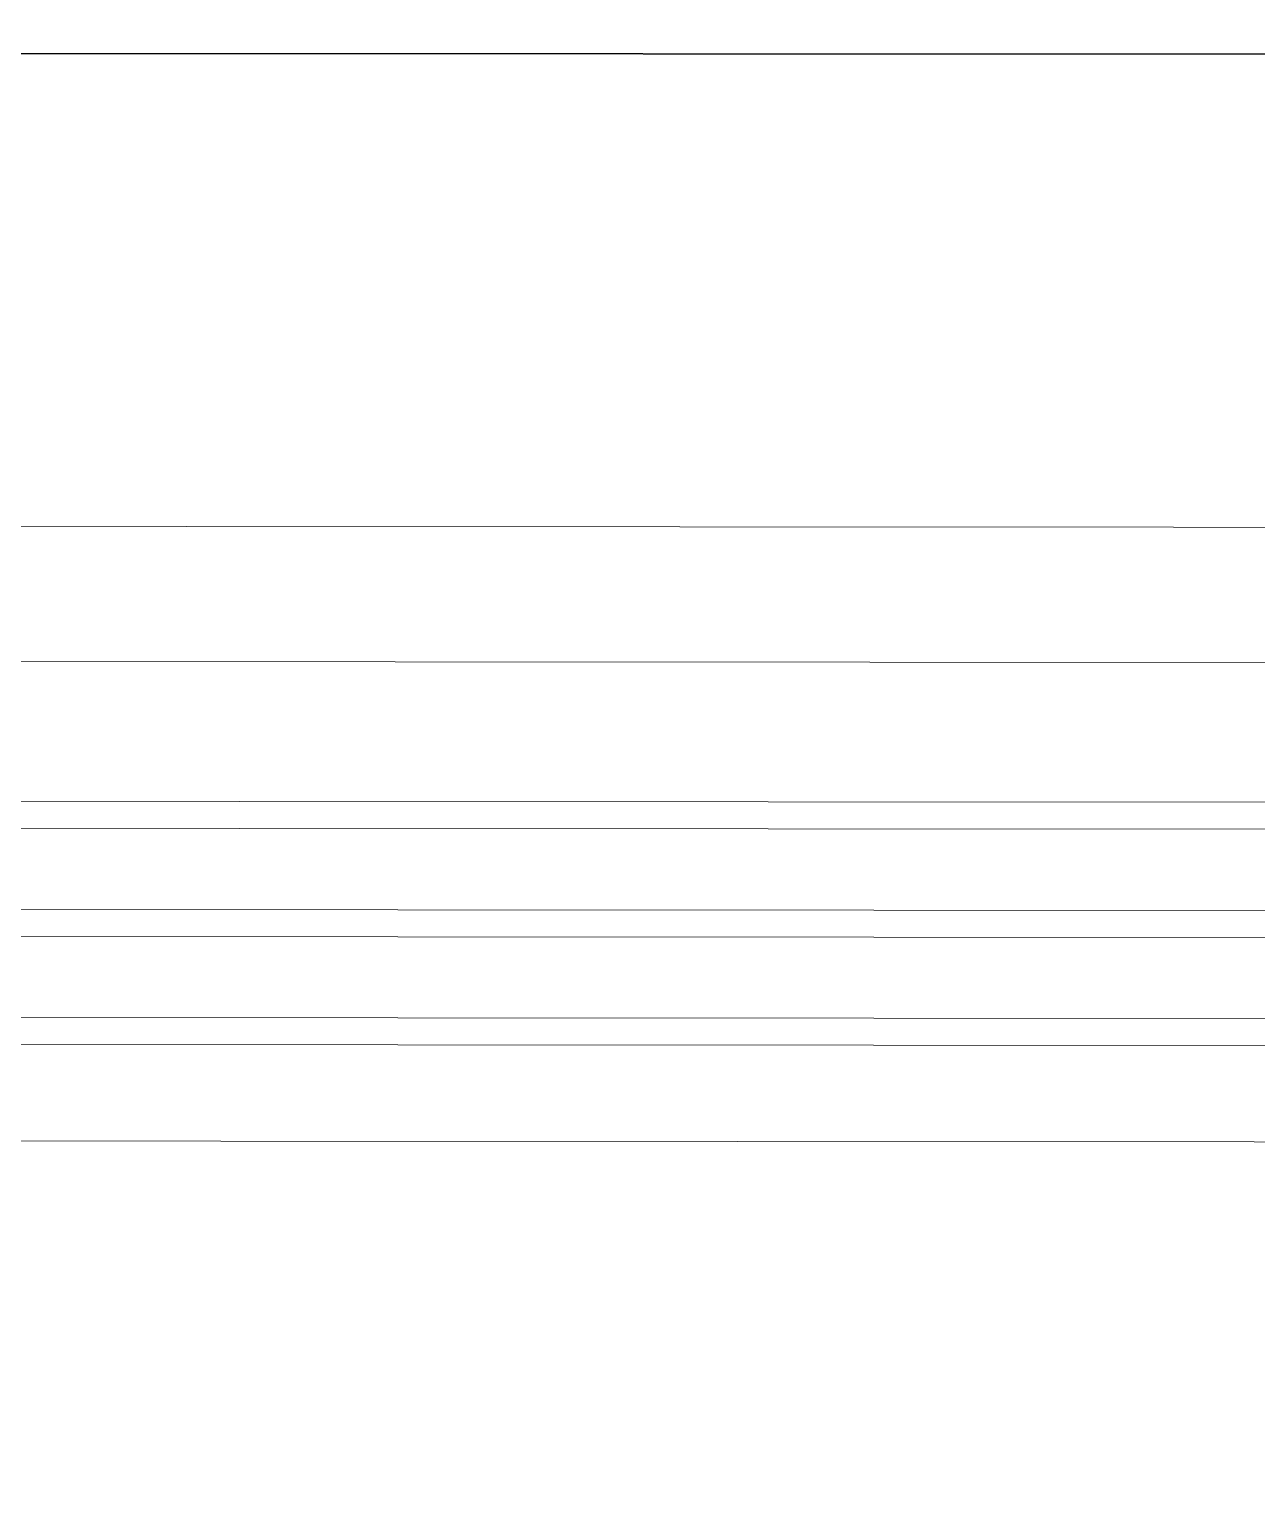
# Model space of a CAD drawing. Header units: millimetres. Extents: x 0 to 145404, y 0 to 194550.
# Drawn here: x 79856.8 to 80038.5, y 35977.4 to 36194.2 of the extents above; entities that cross this region are included whole.
import ezdxf

# ---------------------------------------------------------------- set-up
doc = ezdxf.new("R2010")
doc.units = ezdxf.units.MM
doc.linetypes.add('HIDDEN2', pattern=[0.1875, 0.125, -0.0625])
for name, color, linetype, lineweight in [('АР - детали окон', 152, 'Continuous', 0), ('АР - Наружная стена', 144, 'Continuous', 30), ('АР - Окна', 150, 'Continuous', 9), ('АР - окна - открывание', 251, 'Continuous', 5), ('АР - стекла', 142, 'Continuous', 0)]:
    doc.layers.add(name, color=color, linetype=linetype, lineweight=lineweight)

# ---------------------------------------------------------------- blocks, each defined once
blk = doc.blocks.new('блок балконный дверной с проходом 750мм')
at = {"layer": 'АР - детали окон', "color": 251}
blk.add_lwpolyline([(-950.000098820652, 79.99791722252277), (-900.000098820652, 79.99791722252277), (-900.000098820652, 149.9979172225228), (-50.00009882065217, 149.9979172225228), (-50.00009882065217, 79.99791722252277), (-9.882065216970659e-05, 79.99791722252277), (-9.882065216970659e-05, -250.0020827774772), (-950.000098820652, -250.0020827774771)], close=True, dxfattribs=at)
at = {"layer": 'АР - детали окон', "color": 252, "linetype": 'Continuous', "ltscale": 0.5, "flags": 128}
for points in [[(-0.0002799008871079423, 79.9997283817863), (-950.000098820652, 79.99791722205711)], [(-826.1183537294855, 60.001217348057), (-123.6859783716136, 60.00121964876755)], [(-130.7354392249035, -10.99861389282731), (-819.0688928761956, -10.99861619359606)]]:
    blk.add_lwpolyline(points, dxfattribs=at)
at = {"layer": 'АР - окна - открывание', "color": 252, "linetype": 'HIDDEN2', "lineweight": 0, "ltscale": 75}
blk.add_arc((-50.5144568612377, -0.0003663423633781804), 839.7754183786165, 180, 270, dxfattribs=at)
at = {"layer": 'АР - стекла'}
for points in [[(-122.6195224891344, 39.29084659801057), (-827.1847758915101, 39.29057083261588), (-827.1847758915101, 35.29058334995327), (-122.6195224891344, 35.29085911534796)], [(-122.6195224891344, 23.29088236314394), (-827.1847758915101, 23.29060659774925), (-827.1847758915101, 19.29061008499932), (-122.6195224891344, 19.29088585039401)], [(-122.6195966960877, 7.290933645364674), (-827.1847758915101, 7.290642362884427), (-827.1847758915101, 3.290645850192703), (-122.6195966960877, 3.290937132672951)]]:
    blk.add_lwpolyline(points, close=True, dxfattribs=at)
blk = doc.blocks.new('Квартира 3К 10100 тип 1 перекидная')
at = {"layer": 'АР - Наружная стена', "elevation": -1.164974482949688e-09}
blk.add_lwpolyline([(5559.999999938533, 8380.00000002957), (-4739.999999999069, 8380.000000029802), (-4739.999999999069, 7980.000000029802), (5559.999999938533, 7980.000000029569)], close=True, dxfattribs=at)
at = {"layer": 'АР - Окна', "xscale": -1}
blk.add_blockref('блок балконный дверной с проходом 750мм', (-60.00009885337204, 8230.002082807245, 9.807061366539679e-07), dxfattribs=at)
blk = doc.blocks.new('H_Section_2')
at = {"rotation": 56.96711930257281}
blk.add_blockref('Квартира 3К 10100 тип 1 перекидная', (-5490.521871946752, -23816.80427629664, 1.164974482949688e-09), dxfattribs=at)

msp = doc.modelspace()

# ---------------------------------------------------------------- block references
at = {"xscale": -1, "rotation": 56.92792192093123}
msp.add_blockref('H_Section_2', (57225.46005968036, 36206.1139151171, 1.044764153914768e-07), dxfattribs=at)

doc.saveas('drawing.dxf')
